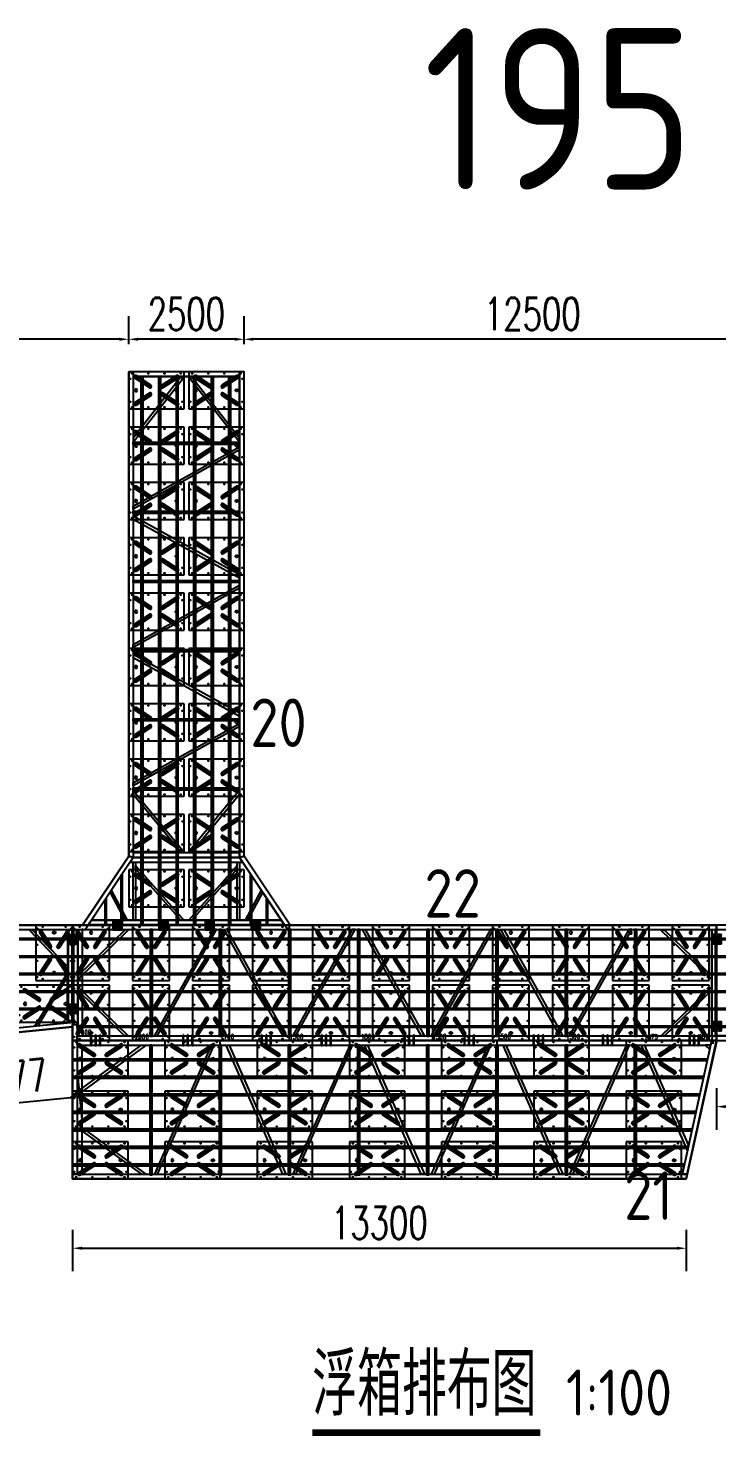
# Model space of a CAD drawing. Extents: x -89702 to 926017, y -610001 to -56924.
# Drawn here: x 881798 to 896727, y -326231 to -295701 of the extents above; entities that cross this region are included whole.
import ezdxf

# ---------------------------------------------------------------- set-up
doc = ezdxf.new("R2010")
doc.units = 0
doc.header["$LTSCALE"] = 10
doc.header["$MEASUREMENT"] = 0
doc.linetypes.add('ACAD_ISO14W100', pattern=[24, 12, -3, 0, -3, 0, -3, 0, -3])
for name, color, linetype in [('BJ02', 2, 'Continuous'), ('DIM_SYMB', 3, 'Continuous'), ('PUB_DIM', 3, 'Continuous'), ('PUB_TEXT', 7, 'Continuous'), ('W-ALUMINUM_FRAME铝架', 30, 'Continuous'), ('W-FLOAT_BOWL浮筒', 253, 'Continuous'), ('W-STEEL_FRAME钢架', 3, 'Continuous'), ('W-STEEL_KEEL钢龙骨', 5, 'Continuous')]:
    doc.layers.add(name, color=color, linetype=linetype)
doc.styles.get("Standard").update_dxf_attribs({"font": 'gbenor.shx', "bigfont": 'gbcbig.shx'})
doc.styles.add('STANDARD_T3', font='simplex.shx', dxfattribs={"width": 0.7, "bigfont": 'gbcbig.shx'})
doc.dimstyles.new('W&&200', dxfattribs={"dimtxt": 700, "dimasz": 200, "dimexe": 500, "dimexo": 600, "dimgap": 200, "dimtad": 1, "dimdec": 0, "dimzin": 0, "dimdsep": 46, "dimtxsty": 'STANDARD_T3', "dimcen": 0.09, "dimclrd": 1, "dimclre": 1, "dimclrt": 7, "dimazin": 2, "dimtfac": 1, "dimtdec": 0, "dimtix": 1, "dimtmove": 2, "dimatfit": 3, "dimfxl": 0, "dimtolj": 1, "dimtzin": 0, "dimarcsym": 0})
doc.dimstyles.new('W&&30', dxfattribs={"dimtxt": 105, "dimasz": 30, "dimexe": 75, "dimexo": 90, "dimgap": 30, "dimtad": 1, "dimdec": 0, "dimzin": 0, "dimdsep": 46, "dimtxsty": 'STANDARD_T3', "dimcen": 0.09, "dimclrd": 1, "dimclre": 1, "dimclrt": 7, "dimazin": 2, "dimtfac": 1, "dimtdec": 0, "dimtix": 1, "dimtmove": 2, "dimatfit": 3, "dimfxl": 0, "dimtolj": 1, "dimtzin": 0, "dimarcsym": 0})

# ---------------------------------------------------------------- blocks, each defined once
blk = doc.blocks.new('01')
h = blk.add_hatch()
h.set_pattern_fill('HOUND', color=77, scale=5)
h.set_pattern_definition([(0, (0, 0), (31.75, 7.9375), [127, -63.5]), (90, (0, 0), (-7.9375, -31.75), [127, -63.5])])
h.paths.add_polyline_path([(50227, 12928), (50227, 12728), (50427, 12728), (50427, 12928)])
h.paths.add_polyline_path([(50382, 12893, -1), (50402, 12893, -1)], flags=16)
h.paths.add_polyline_path([(50252, 12893, -1), (50272, 12893, -1)], flags=16)
h.paths.add_polyline_path([(50402, 12763, -1), (50382, 12763, -1)], flags=16)
h.paths.add_polyline_path([(50272, 12763, -1), (50252, 12763, -1)], flags=16)
at = {"color": 251}
blk.add_lwpolyline([(50227, 12928), (50427, 12928), (50427, 12728), (50227, 12728)], close=True, dxfattribs=at)
at = {"color": 6}
for centre in [(50262, 12893), (50392, 12893), (50262, 12763), (50392, 12763)]:
    blk.add_circle(centre, 10, dxfattribs=at)
blk = doc.blocks.new('*U2269')
at = {"color": 4}
blk.add_lwpolyline([(-6627, 17.5), (6627, 17.5), (6627, -17.5), (-6627, -17.5)], close=True, dxfattribs=at)
blk = doc.blocks.new('*U2270')
at = {"layer": 'W-STEEL_KEEL钢龙骨', "color": 0, "linetype": 'ByBlock', "lineweight": -2, "transparency": 16777216}
for p in [(0, 1900), (0, 1520), (0, 1140), (0, 760), (0, 380), (0, 0)]:
    blk.add_blockref('*U2269', p, dxfattribs=at)
blk = doc.blocks.new('*U2273')
at = {"color": 1}
blk.add_lwpolyline([(-25, 1406.5), (25, 1406.5), (25, -1406.5), (-25, -1406.5)], close=True, dxfattribs=at)
blk = doc.blocks.new('*U2274')
at = {"layer": 'W-ALUMINUM_FRAME铝架', "color": 0, "linetype": 'ByBlock', "lineweight": -2, "transparency": 16777216}
for p in [(0, 0), (1500, 0), (3000, 0), (4500, 0), (6000, 0), (7500, 0), (9000, 0), (10500, 0)]:
    blk.add_blockref('*U2273', p, dxfattribs=at)
blk = doc.blocks.new('*U2279')
at = {"color": 1}
blk.add_lwpolyline([(-25, 1156.5), (25, 1156.5), (25, -1156.5), (-25, -1156.5)], close=True, dxfattribs=at)
blk = doc.blocks.new('*U2280')
at = {"layer": 'W-ALUMINUM_FRAME铝架', "color": 0, "linetype": 'ByBlock', "lineweight": -2, "transparency": 16777216}
for p in [(0, 0), (1500, 0), (3000, 0), (4500, 0), (6000, 0), (7500, 0), (9000, 0), (10500, 0)]:
    blk.add_blockref('*U2279', p, dxfattribs=at)
blk = doc.blocks.new('*U2259')
at = {"layer": 'W-STEEL_FRAME钢架', "color": 1, "linetype": 'ByBlock'}
blk.add_lwpolyline([(-25, 1150), (25, 1150), (25, -1150), (-25, -1150)], close=True, dxfattribs=at)
blk = doc.blocks.new('*U2260')
at = {"layer": 'W-ALUMINUM_FRAME铝架', "color": 0, "linetype": 'ByBlock', "lineweight": -2, "transparency": 16777216}
for p in [(0, 0), (1500, 0), (3000, 0), (4500, 0), (6000, 0), (7500, 0)]:
    blk.add_blockref('*U2259', p, dxfattribs=at)
blk = doc.blocks.new('*U2261')
at = {"layer": 'W-STEEL_KEEL钢龙骨', "color": 4}
blk.add_lwpolyline([(5950, -18), (-5930, -18), (-5930, 17), (5950, 17)], close=True, dxfattribs=at)
blk = doc.blocks.new('*U2262')
at = {"layer": 'W-STEEL_KEEL钢龙骨', "color": 0, "linetype": 'ByBlock', "lineweight": -2, "transparency": 16777216}
for p in [(0, 1900), (0, 1520), (0, 1140), (0, 760), (0, 380), (0, 0)]:
    blk.add_blockref('*U2261', p, dxfattribs=at)
blk = doc.blocks.new('*D2288')
at = {"layer": 'Defpoints', "color": 0, "transparency": 16777216}
for p in [(886477, -302448), (886477, -303155), (898977, -303155)]:
    blk.add_point(p, dxfattribs=at)
at = {"layer": 'W-STEEL_FRAME钢架', "color": 1, "lineweight": -2, "transparency": 16777216}
for p, q in [((886477, -302555), (886477, -301948)), ((898977, -302555), (898977, -301948)), ((898777, -302448), (886677, -302448))]:
    blk.add_line(p, q, dxfattribs=at)
at = {"layer": 'W-STEEL_FRAME钢架', "color": 1, "transparency": 16777216}
for points in [[(886677, -302415), (886677, -302482), (886477, -302448)], [(898777, -302415), (898777, -302482), (898977, -302448)]]:
    blk.add_solid(points, dxfattribs=at)
at = {"layer": 'W-STEEL_FRAME钢架', "color": 7, "transparency": 16777216, "insert": (892727, -301898), "char_height": 700, "attachment_point": 5, "style": 'STANDARD_T3'}
blk.add_mtext('\\A1;12500', dxfattribs=at)
blk = doc.blocks.new('*D2289')
at = {"layer": 'Defpoints', "color": 0, "transparency": 16777216}
for p in [(883977, -302448), (883977, -303155), (886477, -303155)]:
    blk.add_point(p, dxfattribs=at)
at = {"layer": 'W-STEEL_FRAME钢架', "color": 1, "lineweight": -2, "transparency": 16777216}
for p, q in [((883977, -302555), (883977, -301948)), ((886477, -302555), (886477, -301948)), ((886277, -302448), (884177, -302448))]:
    blk.add_line(p, q, dxfattribs=at)
at = {"layer": 'W-STEEL_FRAME钢架', "color": 1, "transparency": 16777216}
for points in [[(884177, -302415), (884177, -302482), (883977, -302448)], [(886277, -302415), (886277, -302482), (886477, -302448)]]:
    blk.add_solid(points, dxfattribs=at)
at = {"layer": 'W-STEEL_FRAME钢架', "color": 7, "transparency": 16777216, "insert": (885227, -301898), "char_height": 700, "attachment_point": 5, "style": 'STANDARD_T3'}
blk.add_mtext('\\A1;2500', dxfattribs=at)
blk = doc.blocks.new('*D2290')
at = {"layer": 'Defpoints', "color": 0, "transparency": 16777216}
for p in [(876277, -302448), (883977, -303155), (876277, -315155)]:
    blk.add_point(p, dxfattribs=at)
at = {"layer": 'W-STEEL_FRAME钢架', "color": 1, "lineweight": -2, "transparency": 16777216}
for p, q in [((876277, -302848), (876277, -301948)), ((883977, -302555), (883977, -301948)), ((883777, -302448), (876477, -302448))]:
    blk.add_line(p, q, dxfattribs=at)
at = {"layer": 'W-STEEL_FRAME钢架', "color": 1, "transparency": 16777216}
for points in [[(876477, -302415), (876477, -302482), (876277, -302448)], [(883777, -302415), (883777, -302482), (883977, -302448)]]:
    blk.add_solid(points, dxfattribs=at)
at = {"layer": 'W-STEEL_FRAME钢架', "color": 7, "transparency": 16777216, "insert": (880127, -301898), "char_height": 700, "attachment_point": 5, "style": 'STANDARD_T3'}
blk.add_mtext('\\A1;7700', dxfattribs=at)
blk = doc.blocks.new('*D2298')
at = {"layer": 'Defpoints', "color": 0, "transparency": 16777216}
for p in [(882762, -317360), (879799, -317655), (882913, -318871)]:
    blk.add_point(p, dxfattribs=at)
at = {"layer": 'W-STEEL_FRAME钢架', "color": 1, "lineweight": -2, "transparency": 16777216}
for p, q in [((882873, -318473), (882962, -319369)), ((879910, -318769), (880000, -319664)), ((880149, -319147), (882714, -318891))]:
    blk.add_line(p, q, dxfattribs=at)
at = {"layer": 'W-STEEL_FRAME钢架', "color": 1, "transparency": 16777216}
for points in [[(882710, -318858), (882717, -318924), (882913, -318871)], [(880146, -319114), (880152, -319180), (879950, -319167)]]:
    blk.add_solid(points, dxfattribs=at)
at = {"layer": 'W-STEEL_FRAME钢架', "color": 7, "transparency": 16777216, "insert": (881377, -318472), "char_height": 700, "attachment_point": 5, "rotation": 5.6956, "style": 'STANDARD_T3'}
blk.add_mtext('\\A1;2977', dxfattribs=at)
blk = doc.blocks.new('*D2299')
at = {"layer": 'Defpoints', "color": 0, "transparency": 16777216}
for p in [(882762, -320655), (896062, -320655), (896062, -322162)]:
    blk.add_point(p, dxfattribs=at)
at = {"layer": 'W-STEEL_FRAME钢架', "color": 1, "lineweight": -2, "transparency": 16777216}
for p, q in [((882762, -321762), (882762, -322662)), ((896062, -321762), (896062, -322662)), ((882962, -322162), (895862, -322162))]:
    blk.add_line(p, q, dxfattribs=at)
at = {"layer": 'W-STEEL_FRAME钢架', "color": 1, "transparency": 16777216}
for points in [[(882962, -322129), (882962, -322195), (882762, -322162)], [(895862, -322129), (895862, -322195), (896062, -322162)]]:
    blk.add_solid(points, dxfattribs=at)
at = {"layer": 'W-STEEL_FRAME钢架', "color": 7, "transparency": 16777216, "insert": (889412, -321612), "char_height": 700, "attachment_point": 5, "style": 'STANDARD_T3'}
blk.add_mtext('\\A1;13300', dxfattribs=at)
blk = doc.blocks.new('*D2300')
at = {"layer": 'Defpoints', "color": 0, "transparency": 16777216}
for p in [(896720, -317656), (923227, -317655), (923227, -319090)]:
    blk.add_point(p, dxfattribs=at)
at = {"layer": 'W-STEEL_FRAME钢架', "color": 1, "lineweight": -2, "transparency": 16777216}
for p, q in [((896720, -318691), (896720, -319591)), ((923227, -318690), (923227, -319590)), ((896920, -319091), (923027, -319090))]:
    blk.add_line(p, q, dxfattribs=at)
at = {"layer": 'W-STEEL_FRAME钢架', "color": 1, "transparency": 16777216}
for points in [[(896920, -319057), (896920, -319124), (896720, -319091)], [(923027, -319056), (923027, -319123), (923227, -319090)]]:
    blk.add_solid(points, dxfattribs=at)
at = {"layer": 'W-STEEL_FRAME钢架', "color": 7, "transparency": 16777216, "insert": (909973, -318540), "char_height": 700, "attachment_point": 5, "rotation": 0.0018, "style": 'STANDARD_T3'}
blk.add_mtext('\\A1;26508', dxfattribs=at)
blk = doc.blocks.new('*D2301')
at = {"layer": 'Defpoints', "color": 0, "transparency": 16777216}
for p in [(896720, -317656), (898621, -318073), (896062, -320655)]:
    blk.add_point(p, dxfattribs=at)
at = {"layer": 'W-STEEL_FRAME钢架', "color": 1, "lineweight": -2, "transparency": 16777216}
for p, q in [((898230, -317987), (899110, -318180)), ((898006, -320877), (898578, -318268)), ((897573, -320987), (898452, -321179))]:
    blk.add_line(p, q, dxfattribs=at)
at = {"layer": 'W-STEEL_FRAME钢架', "color": 1, "transparency": 16777216}
for points in [[(898546, -318261), (898611, -318276), (898621, -318073)], [(897974, -320870), (898039, -320884), (897964, -321072)]]:
    blk.add_solid(points, dxfattribs=at)
at = {"layer": 'W-STEEL_FRAME钢架', "color": 7, "transparency": 16777216, "insert": (897755, -319455), "char_height": 700, "attachment_point": 5, "rotation": 77.6347, "style": 'STANDARD_T3'}
blk.add_mtext('\\A1;3070', dxfattribs=at)
blk = doc.blocks.new('fx1200')
for p, q in [((1200, 276), (0, 276)), ((0, 276), (0, -524)), ((121, 187), (116, 177)), ((116, 177), (118, 165)), ((118, 165), (121, 155)), ((128, 196), (121, 187)), ((121, 155), (129, 147)), ((126, 172), (129, 182)), ((128, 162), (126, 172)), ((139, 201), (128, 196)), ((134, 155), (128, 162)), ((129, 182), (136, 190)), ((129, 172), (131, 180)), ((131, 164), (129, 172)), ((137, 159), (129, 147)), ((129, 147), (453, -63)), ((131, 180), (137, 187)), ((137, 159), (131, 164)), ((134, 155), (458, -56)), ((136, 190), (145, 192)), ((137, 187), (145, 189)), ((153, 185), (137, 159)), ((461, -53), (137, 159)), ((150, 201), (139, 201)), ((145, 192), (155, 189)), ((145, 189), (153, 185)), ((159, 197), (150, 201)), ((159, 197), (153, 185)), ((153, 185), (477, -24)), ((478, -21), (155, 189)), ((483, -12), (159, 197)), ((1041, 197), (717, -12)), ((1045, 189), (722, -21)), ((723, -24), (1047, 185)), ((1064, 159), (741, -53)), ((742, -56), (1066, 155)), ((747, -63), (1071, 147)), ((1052, 201), (1041, 197)), ((1047, 185), (1041, 197)), ((1045, 189), (1055, 192)), ((1047, 185), (1055, 189)), ((1047, 185), (1064, 159)), ((1063, 201), (1052, 201)), ((1055, 192), (1064, 190)), ((1055, 189), (1063, 187)), ((1072, 196), (1063, 201)), ((1063, 187), (1069, 180)), ((1064, 190), (1072, 182)), ((1069, 164), (1064, 159)), ((1064, 159), (1071, 147)), ((1072, 162), (1066, 155)), ((1069, 180), (1071, 172)), ((1071, 172), (1069, 164)), ((1071, 147), (1079, 155)), ((1080, 187), (1072, 196)), ((1072, 182), (1076, 172)), ((1076, 172), (1072, 162)), ((1079, 155), (1084, 165)), ((1084, 177), (1080, 187)), ((1084, 165), (1084, 177)), ((1200, -524), (1200, 276)), ((453, -184), (129, -393)), ((132, -123), (134, -113)), ((134, -135), (132, -123)), ((134, -113), (140, -103)), ((140, -145), (134, -135)), ((458, -192), (134, -402)), ((137, -405), (461, -195)), ((140, -103), (150, -96)), ((150, -150), (140, -145)), ((150, -96), (161, -95)), ((161, -153), (150, -150)), ((477, -222), (153, -433)), ((155, -437), (478, -225)), ((159, -443), (483, -234)), ((161, -95), (171, -96)), ((171, -150), (161, -153)), ((171, -96), (180, -103)), ((180, -145), (171, -150)), ((180, -103), (187, -113)), ((187, -135), (180, -145)), ((187, -113), (188, -123)), ((188, -123), (187, -135)), ((461, -53), (453, -63)), ((453, -63), (464, -68)), ((464, -180), (453, -184)), ((453, -184), (461, -195)), ((467, -59), (458, -56)), ((458, -192), (467, -189)), ((461, -53), (477, -24)), ((469, -54), (461, -53)), ((461, -195), (469, -192)), ((461, -195), (477, -222)), ((464, -68), (475, -68)), ((475, -180), (464, -180)), ((478, -56), (467, -59)), ((467, -189), (478, -190)), ((475, -53), (469, -54)), ((469, -192), (475, -194)), ((482, -48), (475, -53)), ((475, -68), (485, -63)), ((485, -185), (475, -180)), ((475, -194), (482, -200)), ((483, -12), (477, -24)), ((477, -24), (482, -31)), ((482, -217), (477, -222)), ((477, -222), (483, -234)), ((478, -21), (485, -29)), ((485, -49), (478, -56)), ((478, -190), (485, -199)), ((485, -219), (478, -225)), ((482, -31), (485, -39)), ((485, -39), (482, -48)), ((482, -200), (485, -209)), ((485, -209), (482, -217)), ((491, -21), (483, -12)), ((483, -234), (491, -225)), ((485, -29), (488, -39)), ((488, -39), (485, -49)), ((485, -63), (493, -54)), ((493, -194), (485, -185)), ((485, -199), (488, -209)), ((488, -209), (485, -219)), ((496, -31), (491, -21)), ((491, -225), (496, -215)), ((493, -54), (496, -43)), ((496, -204), (493, -194)), ((496, -43), (496, -31)), ((496, -215), (496, -204)), ((709, -21), (704, -31)), ((704, -31), (704, -43)), ((704, -43), (707, -54)), ((707, -194), (704, -204)), ((704, -204), (704, -215)), ((704, -215), (709, -225)), ((707, -54), (715, -63)), ((715, -185), (707, -194)), ((717, -12), (709, -21)), ((709, -225), (717, -234)), ((712, -39), (715, -29)), ((715, -49), (712, -39)), ((712, -209), (715, -199)), ((715, -219), (712, -209)), ((715, -29), (722, -21)), ((723, -56), (715, -49)), ((715, -63), (725, -68)), ((725, -180), (715, -185)), ((715, -199), (723, -190)), ((722, -225), (715, -219)), ((717, -12), (723, -24)), ((717, -39), (718, -31)), ((718, -48), (717, -39)), ((717, -209), (718, -200)), ((718, -217), (717, -209)), ((723, -222), (717, -234)), ((717, -234), (1041, -443)), ((718, -31), (723, -24)), ((725, -53), (718, -48)), ((718, -200), (725, -194)), ((723, -222), (718, -217)), ((722, -225), (1045, -437)), ((741, -53), (723, -24)), ((733, -59), (723, -56)), ((723, -190), (733, -189)), ((741, -195), (723, -222)), ((1047, -433), (723, -222)), ((733, -54), (725, -53)), ((725, -68), (736, -68)), ((736, -180), (725, -180)), ((725, -194), (733, -192)), ((741, -53), (733, -54)), ((742, -56), (733, -59)), ((733, -189), (742, -192)), ((733, -192), (741, -195)), ((736, -68), (747, -63)), ((747, -184), (736, -180)), ((741, -53), (747, -63)), ((747, -184), (741, -195)), ((741, -195), (1064, -405)), ((1066, -402), (742, -192)), ((1071, -393), (747, -184)), ((1015, -113), (1012, -123)), ((1012, -123), (1015, -135)), ((1020, -103), (1015, -113)), ((1015, -135), (1020, -145)), ((1029, -96), (1020, -103)), ((1020, -145), (1029, -150)), ((1041, -95), (1029, -96)), ((1029, -150), (1041, -153)), ((1050, -96), (1041, -95)), ((1041, -153), (1050, -150)), ((1060, -103), (1050, -96)), ((1050, -150), (1060, -145)), ((1066, -113), (1060, -103)), ((1060, -145), (1066, -135)), ((1068, -123), (1066, -113)), ((1066, -135), (1068, -123)), ((0, -524), (1200, -524)), ((118, -412), (116, -423)), ((116, -423), (121, -435)), ((121, -402), (118, -412)), ((129, -393), (121, -402)), ((121, -435), (128, -443)), ((126, -420), (128, -410)), ((129, -430), (126, -420)), ((128, -410), (134, -402)), ((128, -443), (139, -448)), ((129, -393), (137, -405)), ((129, -420), (131, -412)), ((131, -428), (129, -420)), ((136, -437), (129, -430)), ((131, -412), (137, -405)), ((137, -433), (131, -428)), ((145, -438), (136, -437)), ((153, -433), (137, -405)), ((145, -435), (137, -433)), ((139, -448), (150, -448)), ((153, -433), (145, -435)), ((155, -437), (145, -438)), ((150, -448), (159, -443)), ((153, -433), (159, -443)), ((1041, -443), (1047, -433)), ((1041, -443), (1052, -448)), ((1055, -438), (1045, -437)), ((1047, -433), (1064, -405)), ((1055, -435), (1047, -433)), ((1052, -448), (1063, -448)), ((1063, -433), (1055, -435)), ((1064, -437), (1055, -438)), ((1069, -428), (1063, -433)), ((1063, -448), (1072, -443)), ((1071, -393), (1064, -405)), ((1064, -405), (1069, -412)), ((1072, -430), (1064, -437)), ((1066, -402), (1072, -410)), ((1069, -412), (1071, -420)), ((1071, -420), (1069, -428)), ((1079, -402), (1071, -393)), ((1072, -410), (1076, -420)), ((1076, -420), (1072, -430)), ((1072, -443), (1080, -435)), ((1084, -412), (1079, -402)), ((1080, -435), (1084, -423)), ((1084, -423), (1084, -412))]:
    blk.add_line(p, q)
for centre in [(35, 126), (75, 241), (425, 241), (775, 241), (1125, 241), (1165, 126), (35, -374), (75, -489), (425, -489), (775, -489), (1125, -489), (1165, -374)]:
    blk.add_circle(centre, 7)
blk = doc.blocks.new('*U2195')
at = {"layer": 'W-FLOAT_BOWL浮筒', "xscale": -1, "rotation": 180}
for p in [(-1250, -124), (50, -124)]:
    blk.add_blockref('fx1200', p, dxfattribs=at)
blk = doc.blocks.new('*U2196')
at = {"layer": 'W-FLOAT_BOWL浮筒', "color": 0, "linetype": 'ByBlock', "lineweight": -2, "transparency": 16777216}
for p in [(0, 0), (0, -1200), (0, -2400), (0, -3600), (0, -4800), (0, -6000), (0, -7200), (0, -8400), (0, -9600), (0, -10800)]:
    blk.add_blockref('*U2195', p, dxfattribs=at)
blk = doc.blocks.new('*U2199')
at = {"layer": 'W-FLOAT_BOWL浮筒', "xscale": -1}
for p in [(600, 1224), (600, 124), (600, -976)]:
    blk.add_blockref('fx1200', p, dxfattribs=at)
blk = doc.blocks.new('*U2200')
at = {"layer": 'W-FLOAT_BOWL浮筒', "color": 0, "linetype": 'ByBlock', "lineweight": -2, "transparency": 16777216}
for p in [(0, 0), (2000, 0), (4000, 0), (6000, 0), (8000, 0), (10000, 0), (12000, 0)]:
    blk.add_blockref('*U2199', p, dxfattribs=at)
blk = doc.blocks.new('*U2213')
at = {"layer": 'W-FLOAT_BOWL浮筒', "rotation": 90.00000000101699}
for p in [(-124, 50), (-124, -1250)]:
    blk.add_blockref('fx1200', p, dxfattribs=at)
blk = doc.blocks.new('*U2214')
at = {"layer": 'W-FLOAT_BOWL浮筒', "color": 0, "linetype": 'ByBlock', "lineweight": -2, "transparency": 16777216}
for p in [(0, 0), (1300, 0), (2600, 0), (3900, 0), (5200, 0), (6500, 0), (7800, 0), (9100, 0), (10400, 0), (11700, 0), (13000, 0)]:
    blk.add_blockref('*U2213', p, dxfattribs=at)
blk = doc.blocks.new('*U2215')
at = {"layer": 'W-FLOAT_BOWL浮筒', "rotation": 270.000000001017}
blk.add_blockref('fx1200', (124, 600), dxfattribs=at)
blk = doc.blocks.new('*U2216')
at = {"layer": 'W-FLOAT_BOWL浮筒', "color": 0, "linetype": 'ByBlock', "lineweight": -2, "transparency": 16777216}
for p in [(-5200, 0), (-3900, 0), (-2600, 0), (-1300, 0), (0, 0)]:
    blk.add_blockref('*U2215', p, dxfattribs=at)
blk = doc.blocks.new('*U2217')
at = {"layer": 'W-FLOAT_BOWL浮筒', "rotation": 180.0000000010169}
blk.add_blockref('fx1200', (600, -124), dxfattribs=at)
blk = doc.blocks.new('*U2218')
at = {"layer": 'W-FLOAT_BOWL浮筒', "color": 0, "linetype": 'ByBlock', "lineweight": -2, "transparency": 16777216}
for p in [(-4200, 0), (-2800, 0), (-1400, 0), (0, 0)]:
    blk.add_blockref('*U2217', p, dxfattribs=at)
blk = doc.blocks.new('1')
at = {"lineweight": -3}
for p, q in [((-1521938, 1214338), (-1521935, 1214338)), ((-1521938, 1214336), (-1521931, 1214336)), ((-1521938, 1214336), (-1521914, 1214336)), ((-1521936, 1214341), (-1521936, 1214346)), ((-1521936, 1214346), (-1521916, 1214346)), ((-1521935, 1214341), (-1521936, 1214341)), ((-1521934, 1214347), (-1521932, 1214347)), ((-1521933, 1214352), (-1521931, 1214355)), ((-1521933, 1214136), (-1521933, 1214352)), ((-1521919, 1214352), (-1521933, 1214352)), ((-1521932, 1214347), (-1521919, 1214347)), ((-1521932, 1214346), (-1521932, 1214341)), ((-1521921, 1214355), (-1521931, 1214355)), ((-1521919, 1214352), (-1521921, 1214355)), ((-1521919, 1214347), (-1521921, 1214347)), ((-1521921, 1214346), (-1521921, 1214341)), ((-1521919, 1214136), (-1521919, 1214352)), ((-1521917, 1214341), (-1521916, 1214341)), ((-1521914, 1214338), (-1521917, 1214338)), ((-1521916, 1214341), (-1521916, 1214346)), ((-1521938, 1214136), (-1521931, 1214136)), ((-1521938, 1214136), (-1521914, 1214136)), ((-1521938, 1214134), (-1521935, 1214134)), ((-1521935, 1214131), (-1521936, 1214131)), ((-1521936, 1214131), (-1521936, 1214126)), ((-1521936, 1214126), (-1521916, 1214126)), ((-1521934, 1214125), (-1521932, 1214125)), ((-1521932, 1214126), (-1521932, 1214131)), ((-1521932, 1214125), (-1521919, 1214125)), ((-1521921, 1214126), (-1521921, 1214131)), ((-1521919, 1214125), (-1521921, 1214125)), ((-1521914, 1214134), (-1521917, 1214134)), ((-1521917, 1214131), (-1521916, 1214131)), ((-1521916, 1214131), (-1521916, 1214126))]:
    blk.add_line(p, q, dxfattribs=at)
at = {"color": 1}
for p, q in [((-1521936, 1214346), (-1521934, 1214347)), ((-1521919, 1214347), (-1521916, 1214346))]:
    blk.add_line(p, q, dxfattribs=at)
at = {"color": 6, "lineweight": -3}
for p, q in [((-1521931, 1214136), (-1521931, 1214355)), ((-1521921, 1214136), (-1521921, 1214355))]:
    blk.add_line(p, q, dxfattribs=at)
at = {"lineweight": -3}
for points in [[(-1521933, 1214336), (-1521938, 1214336), (-1521938, 1214338), (-1521914, 1214338), (-1521914, 1214336), (-1521919, 1214336)], [(-1521935, 1214338), (-1521935, 1214341), (-1521917, 1214341), (-1521917, 1214338)], [(-1521933, 1214136), (-1521938, 1214136), (-1521938, 1214134), (-1521914, 1214134), (-1521914, 1214136), (-1521919, 1214136)], [(-1521935, 1214134), (-1521935, 1214131), (-1521917, 1214131), (-1521917, 1214134)]]:
    blk.add_lwpolyline(points, dxfattribs=at)
for centre, radius, start, end in [((-1521934, 1214129), 3.22, 223.6028, 316.3972), ((-1521926, 1214140), 14.7, 248.7607, 291.2393), ((-1521919, 1214129), 3.22, 223.6028, 316.3972)]:
    blk.add_arc(centre, radius, start, end, dxfattribs=at)
blk = doc.blocks.new('*D2332')
at = {"color": 1, "lineweight": -2, "transparency": 16777216}
for p, q in [((882861, -317745), (882861, -317730)), ((882891, -317655), (883231, -317655)), ((883261, -317665), (883261, -317580))]:
    blk.add_line(p, q, dxfattribs=at)
at = {"color": 1, "transparency": 16777216}
for points in [[(882891, -317650), (882891, -317660), (882861, -317655)], [(883231, -317650), (883231, -317660), (883261, -317655)]]:
    blk.add_solid(points, dxfattribs=at)
at = {"layer": 'Defpoints', "color": 0, "transparency": 16777216}
for p in [(882861, -317655), (883261, -317655), (883261, -317755)]:
    blk.add_point(p, dxfattribs=at)
at = {"color": 7, "transparency": 16777216, "insert": (883053, -317483), "char_height": 105, "attachment_point": 5, "style": 'STANDARD_T3'}
blk.add_mtext('\\A1;400', dxfattribs=at)
blk = doc.blocks.new('*D2324')
at = {"color": 1, "lineweight": -2, "transparency": 16777216}
for p, q in [((883261, -317665), (883261, -317580)), ((883291, -317655), (885231, -317655)), ((885261, -317627), (885261, -317730))]:
    blk.add_line(p, q, dxfattribs=at)
at = {"color": 1, "transparency": 16777216}
for points in [[(883291, -317650), (883291, -317660), (883261, -317655)], [(885231, -317650), (885231, -317660), (885261, -317655)]]:
    blk.add_solid(points, dxfattribs=at)
at = {"layer": 'Defpoints', "color": 0, "transparency": 16777216}
for p in [(883261, -317755), (885261, -317537), (885261, -317655)]:
    blk.add_point(p, dxfattribs=at)
at = {"color": 7, "transparency": 16777216, "insert": (884261, -317573), "char_height": 105, "attachment_point": 5, "style": 'STANDARD_T3'}
blk.add_mtext('\\A1;2000', dxfattribs=at)
blk = doc.blocks.new('*D2325')
at = {"color": 1, "lineweight": -2, "transparency": 16777216}
for p, q in [((885261, -317627), (885261, -317730)), ((885291, -317655), (886931, -317655)), ((886961, -317627), (886961, -317730))]:
    blk.add_line(p, q, dxfattribs=at)
at = {"color": 1, "transparency": 16777216}
for points in [[(885291, -317650), (885291, -317660), (885261, -317655)], [(886931, -317650), (886931, -317660), (886961, -317655)]]:
    blk.add_solid(points, dxfattribs=at)
at = {"layer": 'Defpoints', "color": 0, "transparency": 16777216}
for p in [(885261, -317537), (886961, -317537), (886961, -317655)]:
    blk.add_point(p, dxfattribs=at)
at = {"color": 7, "transparency": 16777216, "insert": (886111, -317573), "char_height": 105, "attachment_point": 5, "style": 'STANDARD_T3'}
blk.add_mtext('\\A1;1700', dxfattribs=at)
blk = doc.blocks.new('*D2326')
at = {"color": 1, "lineweight": -2, "transparency": 16777216}
for p, q in [((886961, -317627), (886961, -317730)), ((886991, -317655), (888231, -317655)), ((888261, -317627), (888261, -317730))]:
    blk.add_line(p, q, dxfattribs=at)
at = {"color": 1, "transparency": 16777216}
for points in [[(886991, -317650), (886991, -317660), (886961, -317655)], [(888231, -317650), (888231, -317660), (888261, -317655)]]:
    blk.add_solid(points, dxfattribs=at)
at = {"layer": 'Defpoints', "color": 0, "transparency": 16777216}
for p in [(886961, -317537), (888261, -317537), (888261, -317655)]:
    blk.add_point(p, dxfattribs=at)
at = {"color": 7, "transparency": 16777216, "insert": (887611, -317573), "char_height": 105, "attachment_point": 5, "style": 'STANDARD_T3'}
blk.add_mtext('\\A1;1300', dxfattribs=at)
blk = doc.blocks.new('*D2327')
at = {"color": 1, "lineweight": -2, "transparency": 16777216}
for p, q in [((888261, -317627), (888261, -317730)), ((888291, -317655), (890031, -317655)), ((890061, -317627), (890061, -317730))]:
    blk.add_line(p, q, dxfattribs=at)
at = {"color": 1, "transparency": 16777216}
for points in [[(888291, -317650), (888291, -317660), (888261, -317655)], [(890031, -317650), (890031, -317660), (890061, -317655)]]:
    blk.add_solid(points, dxfattribs=at)
at = {"layer": 'Defpoints', "color": 0, "transparency": 16777216}
for p in [(888261, -317537), (890061, -317537), (890061, -317655)]:
    blk.add_point(p, dxfattribs=at)
at = {"color": 7, "transparency": 16777216, "insert": (889161, -317573), "char_height": 105, "attachment_point": 5, "style": 'STANDARD_T3'}
blk.add_mtext('\\A1;1800', dxfattribs=at)
blk = doc.blocks.new('*D2328')
at = {"color": 1, "lineweight": -2, "transparency": 16777216}
for p, q in [((890061, -317627), (890061, -317730)), ((890091, -317655), (891331, -317655)), ((891361, -317627), (891361, -317730))]:
    blk.add_line(p, q, dxfattribs=at)
at = {"color": 1, "transparency": 16777216}
for points in [[(890091, -317650), (890091, -317660), (890061, -317655)], [(891331, -317650), (891331, -317660), (891361, -317655)]]:
    blk.add_solid(points, dxfattribs=at)
at = {"layer": 'Defpoints', "color": 0, "transparency": 16777216}
for p in [(890061, -317537), (891361, -317537), (891361, -317655)]:
    blk.add_point(p, dxfattribs=at)
at = {"color": 7, "transparency": 16777216, "insert": (890711, -317573), "char_height": 105, "attachment_point": 5, "style": 'STANDARD_T3'}
blk.add_mtext('\\A1;1300', dxfattribs=at)
blk = doc.blocks.new('*D2329')
at = {"color": 1, "lineweight": -2, "transparency": 16777216}
for p, q in [((891361, -317627), (891361, -317730)), ((891391, -317655), (892831, -317655)), ((892861, -317627), (892861, -317730))]:
    blk.add_line(p, q, dxfattribs=at)
at = {"color": 1, "transparency": 16777216}
for points in [[(891391, -317650), (891391, -317660), (891361, -317655)], [(892831, -317650), (892831, -317660), (892861, -317655)]]:
    blk.add_solid(points, dxfattribs=at)
at = {"layer": 'Defpoints', "color": 0, "transparency": 16777216}
for p in [(891361, -317537), (892861, -317537), (892861, -317655)]:
    blk.add_point(p, dxfattribs=at)
at = {"color": 7, "transparency": 16777216, "insert": (892111, -317573), "char_height": 105, "attachment_point": 5, "style": 'STANDARD_T3'}
blk.add_mtext('\\A1;1500', dxfattribs=at)
blk = doc.blocks.new('*D2330')
at = {"color": 1, "lineweight": -2, "transparency": 16777216}
for p, q in [((892861, -317627), (892861, -317730)), ((892891, -317655), (894331, -317655)), ((894361, -317627), (894361, -317730))]:
    blk.add_line(p, q, dxfattribs=at)
at = {"color": 1, "transparency": 16777216}
for points in [[(892891, -317650), (892891, -317660), (892861, -317655)], [(894331, -317650), (894331, -317660), (894361, -317655)]]:
    blk.add_solid(points, dxfattribs=at)
at = {"layer": 'Defpoints', "color": 0, "transparency": 16777216}
for p in [(892861, -317537), (894361, -317537), (894361, -317655)]:
    blk.add_point(p, dxfattribs=at)
at = {"color": 7, "transparency": 16777216, "insert": (893611, -317573), "char_height": 105, "attachment_point": 5, "style": 'STANDARD_T3'}
blk.add_mtext('\\A1;1500', dxfattribs=at)
blk = doc.blocks.new('*D2331')
at = {"color": 1, "lineweight": -2, "transparency": 16777216}
for p, q in [((894361, -317627), (894361, -317730)), ((894391, -317655), (896210, -317655)), ((896240, -317627), (896240, -317730))]:
    blk.add_line(p, q, dxfattribs=at)
at = {"color": 1, "transparency": 16777216}
for points in [[(894391, -317650), (894391, -317660), (894361, -317655)], [(896210, -317650), (896210, -317660), (896240, -317655)]]:
    blk.add_solid(points, dxfattribs=at)
at = {"layer": 'Defpoints', "color": 0, "transparency": 16777216}
for p in [(894361, -317537), (896240, -317537), (896240, -317655)]:
    blk.add_point(p, dxfattribs=at)
at = {"color": 7, "transparency": 16777216, "insert": (895300, -317573), "char_height": 105, "attachment_point": 5, "style": 'STANDARD_T3'}
blk.add_mtext('\\A1;1879', dxfattribs=at)
blk = doc.blocks.new('*D2323')
at = {"color": 1, "lineweight": -2, "transparency": 16777216}
for p, q in [((896240, -317627), (896240, -317730)), ((896270, -317655), (896609, -317655)), ((896639, -317646), (896639, -317730))]:
    blk.add_line(p, q, dxfattribs=at)
at = {"color": 1, "transparency": 16777216}
for points in [[(896270, -317650), (896270, -317660), (896240, -317655)], [(896609, -317650), (896609, -317660), (896639, -317655)]]:
    blk.add_solid(points, dxfattribs=at)
at = {"layer": 'Defpoints', "color": 0, "transparency": 16777216}
for p in [(896240, -317537), (896639, -317556), (896639, -317655)]:
    blk.add_point(p, dxfattribs=at)
at = {"color": 7, "transparency": 16777216, "insert": (896439, -317573), "char_height": 105, "attachment_point": 5, "style": 'STANDARD_T3'}
blk.add_mtext('\\A1;400', dxfattribs=at)

msp = doc.modelspace()

# ---------------------------------------------------------------- linework, layer by layer
at = {"color": 4}
for p, q in [((883977.4, -313655.4), (884077.4, -313685.7)), ((886477.4, -313655.4), (886377.4, -313685.7))]:
    msp.add_line(p, q, dxfattribs=at)
at = {"color": 0}
for p, q in [((882978.5, -315242.4), (882968.5, -315242.4)), ((894654.5, -315242.4), (894664.5, -315242.4)), ((896621.5, -315255.4), (896621.5, -317555.4)), ((882978, -320568.4), (882968, -320568.4))]:
    msp.add_line(p, q, dxfattribs=at)
at = {"color": 251}
for p, q in [((882968.5, -315242.4), (882968.5, -317555.4)), ((882968, -320568.4), (882968, -317755.4))]:
    msp.add_line(p, q, dxfattribs=at)
at = {"color": 6}
for points in [[(883168.9, -315048.4), (883108.9, -315138.4), (887345.9, -315138.4), (887285.9, -315048.4)], [(882744.1, -317260.4), (882653.6, -317269.7), (882655.5, -315255.4), (882745.5, -315255.4)], [(882785.5, -315255.4), (882875.5, -315255.4), (882875.5, -317310.7), (882785.5, -317310.7)], [(896701.5, -315255.4), (896611.5, -315255.4), (896611.5, -317555.4), (896701.5, -317555.4)]]:
    msp.add_lwpolyline(points, close=True, dxfattribs=at)
at = {"color": 4}
msp.add_lwpolyline([(883168.9, -315048.4), (887285.9, -315048.4)], dxfattribs=at)
at = {"color": 3}
for points in [[(896709.9, -315255.4), (882772.5, -315255.4), (882772.5, -315155.4), (896709.9, -315155.4)], [(909963.5, -317555.4), (896718.6, -317555.4), (896718.6, -317655.4), (909963.5, -317655.4)]]:
    msp.add_lwpolyline(points, close=True, dxfattribs=at)
at = {"color": 1}
for points in [[(882653.6, -317260.8), (882643.7, -317271.7), (882532.2, -317283.1), (882653.6, -317150.5)], [(896472, -317755.6), (896573.7, -317854.7), (896593.2, -317765.8), (896582.3, -317755.6)], [(895881.4, -320554.4), (895974.5, -320554.4), (895984.1, -320543.7), (895999.1, -320475.4)]]:
    msp.add_lwpolyline(points, close=True, dxfattribs=at)
at = {"color": 2}
for points in [[(882861.5, -317555.4), (896709.5, -317555.4), (896709.5, -317655.4), (882861.5, -317655.4)], [(882861.5, -317755.4), (896595.4, -317755.6), (896617.1, -317656.4), (882861.5, -317655.4)]]:
    msp.add_lwpolyline(points, close=True, dxfattribs=at)
at = {"color": 3}
msp.add_lwpolyline([(882762, -320555.4), (896084.2, -320554.3), (896062, -320655.4), (882762, -320655.4), (882762, -320555.4)], dxfattribs=at)
at = {"layer": 'BJ02', "color": 3}
msp.add_line((882862, -317311.6), (882905, -317311.6), dxfattribs=at)
at = {"layer": 'DIM_SYMB', "const_width": 140}
msp.add_lwpolyline([(887956.8, -326160.9), (892898.5, -326160.9)], dxfattribs=at)
at = {"layer": 'PUB_DIM', "color": 2}
for points in [[(886444.1, -313785.7), (886377.4, -313685.7), (884077.4, -313685.7), (884010.8, -313785.7)], [(886377.4, -313685.7), (886377.4, -313585.7), (884077.4, -313585.7), (884077.4, -313685.7)]]:
    msp.add_lwpolyline(points, close=True, dxfattribs=at)
at = {"layer": 'PUB_DIM', "color": 1}
msp.add_lwpolyline([(886327.4, -313785.7), (886377.4, -313785.7)], dxfattribs=at)
at = {"layer": 'PUB_DIM'}
for points in [[(877458.9, -318168.5), (879790.5, -317563.6), (882760.4, -317259.8), (882760.4, -317360.2), (879799.9, -317655.4), (877495.9, -318262.7), (877458.9, -318168.5)], [(882753.1, -317260.4), (882753.1, -317260.4)]]:
    msp.add_lwpolyline(points, dxfattribs=at)
at = {"layer": 'W-ALUMINUM_FRAME铝架', "color": 1}
for p, q in [((882647.6, -316131.5), (881822.5, -315255.4)), ((882647.6, -316049.7), (881886.7, -315255.4)), ((882647.5, -316187), (881940.3, -317343.6)), ((882647.4, -316266.8), (882003.9, -317337.1))]:
    msp.add_line(p, q, dxfattribs=at)
for points in [[(885187.7, -303255.4), (885117.8, -303255.4), (884077.4, -304590.6), (884077.4, -304676.9), (885187.7, -303255.4)], [(885267.1, -303255.4), (885337, -303255.4), (886377.4, -304590.6), (886377.4, -304676.9), (885267.1, -303255.4)], [(884077.4, -306132.9), (884077.4, -306065.3), (886377.4, -304782.9), (886377.4, -304843.5), (884077.4, -306132.9)], [(884077.4, -306284.4), (884077.4, -306352), (886377.4, -307620.9), (886377.4, -307560.4), (884077.4, -306284.4)], [(884077.4, -309132.9), (884077.4, -309065.3), (886377.4, -307782.9), (886377.4, -307843.5), (884077.4, -309132.9)], [(884077.4, -309284.4), (884077.4, -309352), (886377.4, -310620.9), (886377.4, -310560.4), (884077.4, -309284.4)], [(884077.4, -312132.9), (884077.4, -312065.3), (886377.4, -310782.9), (886377.4, -310843.5), (884077.4, -312132.9)], [(885187.7, -313581.4), (885117.8, -313581.4), (884077.4, -312323.8), (884077.4, -312237.4), (885187.7, -313581.4)], [(885267.1, -313581.4), (885337, -313581.4), (886377.4, -312316.2), (886377.4, -312229.9), (885267.1, -313581.4)], [(884127.4, -313785.7), (884127.4, -315048.4), (884077.4, -315048.4), (884077.4, -313785.7), (884127.4, -313785.7)], [(886377.4, -313785.7), (886377.4, -315048.4), (886327.4, -315048.4), (886327.4, -313785.7)], [(884127.4, -313935.7), (884127.4, -313863.8), (885175.3, -315048.4), (885105.7, -315048.4), (884127.1, -313935.3)], [(886327.4, -313863.8), (885279.6, -315048.4), (885349.2, -315048.4), (886327.8, -313935.3), (886327.4, -313863.8)], [(883954.4, -315048.4), (883602.6, -314397.8), (883572.4, -314443.2), (883895, -315048.4), (883954.4, -315048.4)], [(886558.9, -315048.4), (886882.5, -314443.2), (886852.2, -314397.8), (886499.4, -315048.4), (886558.9, -315048.4)], [(882878.5, -316249.8), (882878.5, -316326.8), (883976, -315255.4), (883899.1, -315255.4), (882878.5, -316249.8)], [(884533.4, -317546.5), (884598.2, -317546.5), (885883.7, -315246.5), (885822.6, -315246.5), (884533.4, -317546.5)], [(887381.7, -317546.5), (887316.8, -317546.5), (886045.7, -315246.5), (886106.8, -315246.5), (887381.7, -317546.5)], [(887533.4, -317546.5), (887598.2, -317546.5), (888883.7, -315246.5), (888822.6, -315246.5), (887533.4, -317546.5)], [(890381.7, -317546.5), (890316.8, -317546.5), (889045.7, -315246.5), (889106.8, -315246.5), (890381.7, -317546.5)], [(890533.4, -317546.5), (890598.2, -317546.5), (891883.7, -315246.5), (891822.6, -315246.5), (890533.4, -317546.5)], [(893381.7, -317546.5), (893316.8, -317546.5), (892045.7, -315246.5), (892106.8, -315246.5), (893381.7, -317546.5)], [(893533.4, -317546.5), (893598.2, -317546.5), (894883.7, -315246.5), (894822.6, -315246.5), (893533.4, -317546.5)], [(896611.5, -316249.8), (896611.5, -316326.8), (895505.6, -315255.4), (895582.5, -315255.4), (896611.5, -316249.8)], [(882878.5, -316573.9), (882878.5, -316497), (883963.9, -317556.7), (883885.7, -317555.4), (882878.5, -316573.9)], [(896611.5, -316573.9), (896611.5, -316497), (895517.7, -317556.7), (895595.9, -317555.4), (896611.5, -316573.9)], [(882862, -318844.1), (882862, -318770.9), (884256.8, -317755.4), (884354.2, -317755.4), (882862, -318844.1)], [(884536.6, -320556.6), (884603, -320555.4), (885830.6, -317755.4), (885768, -317755.4), (884536.6, -320556.6)], [(887386.6, -320556.6), (887320.2, -320555.4), (886092.6, -317755.4), (886155.2, -317755.4), (887386.6, -320556.6)], [(887536.6, -320556.6), (887603, -320555.4), (888830.6, -317755.4), (888768, -317755.4), (887536.6, -320556.6)], [(890386.6, -320556.6), (890320.2, -320555.4), (889092.6, -317755.4), (889155.2, -317755.4), (890386.6, -320556.6)], [(890536.6, -320556.6), (890603, -320555.4), (891830.6, -317755.4), (891768, -317755.4), (890536.6, -320556.6)], [(893386.6, -320556.6), (893320.2, -320555.4), (892092.6, -317755.4), (892155.2, -317755.4), (893386.6, -320556.6)], [(893536.6, -320556.6), (893603, -320555.4), (894830.6, -317755.4), (894769.7, -317751.6), (893536.6, -320556.6)], [(896115.5, -319944.5), (896093.8, -320043.6), (895092.6, -317755.4), (895153.6, -317751.6), (896112.5, -319933)], [(882862, -319466.7), (882862, -319539.9), (884256.8, -320555.4), (884354.2, -320555.4), (882862, -319466.7)]]:
    msp.add_lwpolyline(points, dxfattribs=at)
at = {"layer": 'W-FLOAT_BOWL浮筒'}
msp.add_lwpolyline([(897976.9, -315155.4), (887477.3, -315155.4), (886477.3, -313655.4), (886477.3, -303155.4), (883977.3, -303155.4), (883977.3, -313655.4), (882977.3, -315155.4), (876277.3, -315155.4), (873625.6, -317807), (871857.8, -317453.5), (864520.7, -309975.1), (862736.2, -311725.9), (870090.1, -319221.2), (870443.6, -320989), (867792, -323640.7), (869559.7, -325408.4), (875779.5, -319188.7), (877495.2, -318262.7), (879799.2, -317655.4), (882760.2, -317360.2), (882761.9, -320655.4), (896061.9, -320655.4), (896719.4, -317656.2), (923226.9, -317655.4)], dxfattribs=at)
at = {"layer": 'W-STEEL_FRAME钢架', "color": 0}
for p, q in [((882665.5, -315255.4), (882665.5, -317271.2)), ((882865.5, -315255.4), (882865.5, -317337.9))]:
    msp.add_line(p, q, dxfattribs=at)
at = {"layer": 'W-STEEL_FRAME钢架'}
for points in [[(897977.1, -315155.4), (887477.4, -315155.4), (886477.4, -313655.4), (886477.4, -303155.4), (883977.4, -303155.4), (883977.4, -313655.4), (882977.4, -315155.4), (876277.4, -315155.4), (873625.8, -317807), (871859.2, -317449.1), (864434.9, -310024.8), (862665.7, -311796.7), (870057.7, -319253.8), (870443.8, -320989), (867792.1, -323640.7), (869559.9, -325408.4), (875779.7, -319188.7), (877495.4, -318262.7), (879799.4, -317655.4), (882762, -317359.9), (882762, -320655.4), (896062, -320655.4), (896719.5, -317656.2), (923227.1, -317655.4)], [(898030.6, -315255.4), (887423.9, -315255.4), (886377.4, -313685.7), (886377.4, -303255.4), (884077.4, -303255.4), (884077.4, -313685.7), (883030.9, -315255.4), (876318.8, -315255.4), (873658.5, -317915.7), (871809.8, -317541.1), (864435, -310166.2), (862806.7, -311796.9), (870149.1, -319203.9), (870553.3, -321020.9), (867933.6, -323640.7), (869559.9, -325267), (875719.3, -319107.6), (877458.4, -318169.1), (879781.6, -317556.7), (882862, -317249.4), (882862, -320555.4), (895981.8, -320554.3), (896639.1, -317556.2), (923127.1, -317555.4)]]:
    msp.add_lwpolyline(points, dxfattribs=at)
for points in [[(883977.4, -313655.4), (883977.4, -303155.4), (884077.4, -303155.4), (884077.4, -313685.7)], [(884077.4, -303155.4), (884077.4, -303255.4), (886377.4, -303255.4), (886377.4, -303155.4)], [(886477.4, -313655.4), (886477.4, -303155.4), (886377.4, -303155.4), (886377.4, -313685.7)], [(884077.4, -313685.7), (883097.6, -315155.4), (882977.4, -315155.4), (883977.4, -313655.4)], [(886377.4, -313685.7), (887357.2, -315155.4), (887477.4, -315155.4), (886477.4, -313655.4)], [(882752.5, -315255.4), (876317.1, -315255.4), (876277.9, -315155.4), (882752.5, -315155.4)], [(882762, -317311.6), (882862, -317311.6), (882862, -320555.4), (882762, -320555.4)], [(896617.3, -317655.1), (896725.2, -317655.1), (896084.2, -320554.3), (895981.8, -320554.3)]]:
    msp.add_lwpolyline(points, close=True, dxfattribs=at)
at = {"layer": 'W-STEEL_FRAME钢架', "color": 5}
for points in [[(882762, -315155.4), (882762, -317359.9), (879799.4, -317655.4), (877495.4, -318262.7), (876277.4, -315155.4)], [(882762, -317655.4), (896719.4, -317655.4), (896719.4, -315155.4), (882762, -315155.4)], [(896719.4, -317655.4), (909973.4, -317655.4), (909973.4, -315155.4), (896719.4, -315155.4)]]:
    msp.add_lwpolyline(points, close=True, dxfattribs=at)
msp.add_lwpolyline([(882762, -317655.4), (896719.5, -317656.2), (896062, -320655.4), (882762, -320655.4), (882762.2, -317655.4)], dxfattribs=at)
at = {"layer": 'W-STEEL_KEEL钢龙骨'}
for points in [[(883809.9, -315135.3), (883844.9, -315135.3), (883844.9, -314034.4), (883809.9, -314086.9), (883809.9, -315135.3)], [(886644.9, -314086.9), (886609.9, -314034.4), (886609.9, -315135.3), (886644.9, -315135.3), (886644.9, -314086.9)], [(883459.9, -315135.3), (883494.9, -315135.3), (883494.9, -314559.4), (883459.9, -314611.9), (883459.9, -315135.3)]]:
    msp.add_lwpolyline(points, dxfattribs=at)
msp.add_lwpolyline([(886959.9, -315135.3), (886994.9, -315135.3), (886994.9, -314611.9), (886959.9, -314559.4)], close=True, dxfattribs=at)
at = {"layer": 'W-STEEL_KEEL钢龙骨', "color": 4}
for points in [[(882762.5, -315472.9), (876500, -315472.9), (876486.1, -315437.9), (882762.5, -315437.9)], [(882762.5, -315437.9), (896719.5, -315437.9), (896719.5, -315472.9), (882762.5, -315472.9)], [(882762.5, -315852.9), (876650.5, -315852.9), (876636.2, -315816.8), (882762.5, -315817.9)], [(882762.5, -315817.9), (896719.5, -315817.9), (896719.5, -315852.9), (882762.5, -315852.9)], [(882762.5, -316232.9), (876801, -316232.9), (876787.2, -316197.9), (882762.5, -316197.9)], [(882762.5, -316197.9), (896719.5, -316197.9), (896719.5, -316232.9), (882762.5, -316232.9)], [(882762.5, -316612.9), (876951.6, -316612.9), (876937.7, -316577.9), (882762.5, -316577.9)], [(882762.5, -316577.9), (896719.5, -316577.9), (896719.5, -316612.9), (882762.5, -316612.9)], [(882762.5, -316992.9), (877102.1, -316992.9), (877088.3, -316957.9), (882762.5, -316957.9)], [(882762.5, -316957.9), (896719.5, -316957.9), (896719.5, -316992.9), (882762.5, -316992.9)], [(882862, -317337.9), (896719.5, -317337.9), (896719.5, -317372.9), (882862, -317372.9)], [(882762, -318092.9), (896521.3, -318092.9), (896529, -318057.9), (882762, -318057.9)], [(882762, -318472.9), (896438.1, -318472.9), (896445.7, -318437.9), (882762, -318437.9)], [(882762, -318852.9), (896354.8, -318852.9), (896362.4, -318817.9), (882762, -318817.9)], [(882762, -319232.9), (896271.5, -319232.9), (896279.1, -319197.9), (882762, -319197.9)], [(882762, -319612.9), (896188.2, -319612.9), (896195.8, -319577.9), (882762, -319577.9)], [(882762, -319992.9), (896104.6, -319994), (896112.3, -319959), (882762, -319957.9)], [(882762, -320372.9), (896021.6, -320372.9), (896029.2, -320337.9), (882762, -320337.9)]]:
    msp.add_lwpolyline(points, close=True, dxfattribs=at)

# ---------------------------------------------------------------- block references
at = {"color": 4, "xscale": -1}
for p, rotation in [((896560.1, -264828.2), 90), ((897560.1, -264828.2), 90), ((898560.1, -264828.2), 90), ((899560.1, -264828.2), 90), ((832438.4, -302633.6), 180), ((846394.4, -302632.2), 180)]:
    msp.add_blockref('01', p, dxfattribs=dict(at, rotation=rotation))
at = {"color": 4}
for p in [(832438.4, -329799.8), (846394.4, -330175.9)]:
    msp.add_blockref('01', p, dxfattribs=at)
at = {"color": 1}
for p in [(2405087.7, -1531891.8), (2405187.7, -1531891.8), (2405287.7, -1531891.8), (2407087.3, -1531891.7), (2407187.3, -1531891.7), (2407287.3, -1531891.7), (2408787.3, -1531891.8), (2408887.3, -1531891.8), (2408987.3, -1531891.8), (2410087.3, -1531891.7), (2410187.3, -1531891.7), (2410287.3, -1531891.7)]:
    msp.add_blockref('1', p, dxfattribs=at)
at = {"color": 1, "xscale": -1}
for p in [(-631965.3, -1531891.8), (-631865.3, -1531891.8), (-631765.3, -1531891.8), (-630665.3, -1531891.8), (-630565.3, -1531891.8), (-630465.3, -1531891.8), (-629165.3, -1531891.8), (-629065.3, -1531891.8), (-628965.3, -1531891.8), (-627665.3, -1531891.8), (-627565.3, -1531891.8), (-627465.3, -1531891.8), (-625786.7, -1531892), (-625686.7, -1531892), (-625586.7, -1531892)]:
    msp.add_blockref('1', p, dxfattribs=at)
at = {"layer": 'W-ALUMINUM_FRAME铝架', "linetype": 'ByBlock', "rotation": 90}
msp.add_blockref('*U2260', (885227.4, -312201.9), dxfattribs=at)
at = {"layer": 'W-ALUMINUM_FRAME铝架', "color": 3, "xscale": -1, "rotation": 180}
for name, p in [('*U2280', (884464.7, -316403)), ('*U2274', (884461.6, -319161.9))]:
    msp.add_blockref(name, p, dxfattribs=at)
at = {"layer": 'W-FLOAT_BOWL浮筒', "xscale": -1}
msp.add_blockref('*U2196', (885227.3, -303555.4), dxfattribs=at)
at = {"layer": 'W-FLOAT_BOWL浮筒', "color": 3}
for name, p in [('*U2216', (882361.9, -315755.4)), ('*U2218', (882172.2, -316858.9))]:
    msp.add_blockref(name, p, dxfattribs=at)
at = {"layer": 'W-FLOAT_BOWL浮筒', "color": 4, "linetype": 'ACAD_ISO14W100'}
msp.add_blockref('*U2214', (883161.9, -316405.4), dxfattribs=at)
at = {"layer": 'W-FLOAT_BOWL浮筒', "color": 0, "xscale": -1, "rotation": 180}
msp.add_blockref('*U2200', (883361.9, -319155.4), dxfattribs=at)
at = {"layer": 'W-STEEL_KEEL钢龙骨', "color": 1, "rotation": 90}
msp.add_blockref('*U2262', (886167.4, -309205.4), dxfattribs=at)
at = {"layer": 'W-STEEL_KEEL钢龙骨', "color": 3}
msp.add_blockref('*U2270', (903346.5, -317355.4), dxfattribs=at)

# ---------------------------------------------------------------- texts
at = {"layer": 'PUB_TEXT'}
msp.add_text('195', height=3500, dxfattribs=at).set_placement((890366.9, -299200.6))
at = {"layer": 'PUB_TEXT', "color": 1}
for s, p in [('20', (886613.5, -311289.8)), ('22', (890388.9, -314990.4)), ('21', (894718.2, -321546.3))]:
    msp.add_text(s, height=1050, dxfattribs=at).set_placement(p)
at = {"layer": 'PUB_TEXT', "color": 7}
for s, height, p in [('浮箱排布图', 1350.35, (887956.8, -325791.5)), ('1:100', 1000, (893458.5, -325791.5))]:
    msp.add_text(s, height=height, dxfattribs=at).set_placement(p)

# ---------------------------------------------------------------- dimensions: what is measured, and where the dimension line sits
at = {"color": 4}
dim = msp.add_linear_dim(base=(883261.5, -317655.4), p1=(882861.5, -317655.4), p2=(883261.5, -317755.4), dimstyle='W&&30', dxfattribs=at)
dim.commit()
dim.dimension.update_dxf_attribs({"geometry": '*D2332', "text_midpoint": (883052.7, -317482.6), "dimtype": 128})
for base, p1, p2, picture, middle in [((885261.03, -317655.4157), (883261.4547, -317755.4126), (885261.03, -317536.9489), '*D2324', (884261.2423, -317572.9157)), ((886961, -317655.4), (885261, -317536.9), (886961, -317537), '*D2325', (886111, -317572.9)), ((888261, -317655.4), (886961, -317537), (888261, -317536.9), '*D2326', (887611, -317572.9)), ((890061, -317655.4), (888261, -317536.9), (890061, -317537), '*D2327', (889161, -317572.9)), ((891361, -317655.4), (890061, -317537), (891361, -317537), '*D2328', (890711, -317572.9)), ((892861, -317655.4), (891361, -317537), (892861, -317537), '*D2329', (892111, -317572.9)), ((894361, -317655.4), (892861, -317537), (894361, -317537), '*D2330', (893611, -317572.9)), ((896239.6, -317655.4), (894361, -317537), (896239.6, -317537.2), '*D2331', (895300.3, -317572.9)), ((896639.0818, -317655.4157), (896239.5812, -317537.186), (896639.0818, -317556.2065), '*D2323', (896439.3315, -317572.9157))]:
    dim = msp.add_linear_dim(base=base, p1=p1, p2=p2, dimstyle='W&&30', dxfattribs=at)
    dim.commit()
    dim.dimension.update_dxf_attribs({"geometry": picture, "text_midpoint": middle})
at = {"layer": 'W-STEEL_FRAME钢架'}
for base, p1, p2, picture, middle in [((876277.4, -302448.3), (883977.4, -303155.4), (876277.4, -315155.4), '*D2290', (880127.4, -301898.3)), ((883977.4, -302448.3), (886477.4, -303155.4), (883977.4, -303155.4), '*D2289', (885227.4, -301898.3)), ((886477.4, -302448.3), (898977.1, -303155.4), (886477.4, -303155.4), '*D2288', (892727.3, -301898.3))]:
    dim = msp.add_linear_dim(base=base, p1=p1, p2=p2, dimstyle='W&&200', override={"dimfxl": 400, "dimfxlon": 1}, dxfattribs=at)
    dim.commit()
    dim.dimension.update_dxf_attribs({"geometry": picture, "text_midpoint": middle})
for p1, p2, distance, picture, middle in [((879799.4, -317655.4), (882762, -317359.9), -1518.9, '*D2298', (881376.9, -318471.8)), ((896062, -320655.4), (896719.5, -317656.2), -1946.8, '*D2301', (897755.2, -319454.9)), ((896719.5, -317656.2), (923227.1, -317655.4), -1434.4, '*D2300', (909973.3, -318540.2)), ((882762, -320655.4), (896062, -320655.4), -1506.5, '*D2299', (889412, -321611.9))]:
    dim = msp.add_aligned_dim(p1=p1, p2=p2, distance=distance, dimstyle='W&&200', override={"dimfxl": 400, "dimfxlon": 1}, dxfattribs=at)
    dim.commit()
    dim.dimension.update_dxf_attribs({"geometry": picture, "text_midpoint": middle})

doc.saveas('drawing.dxf')
